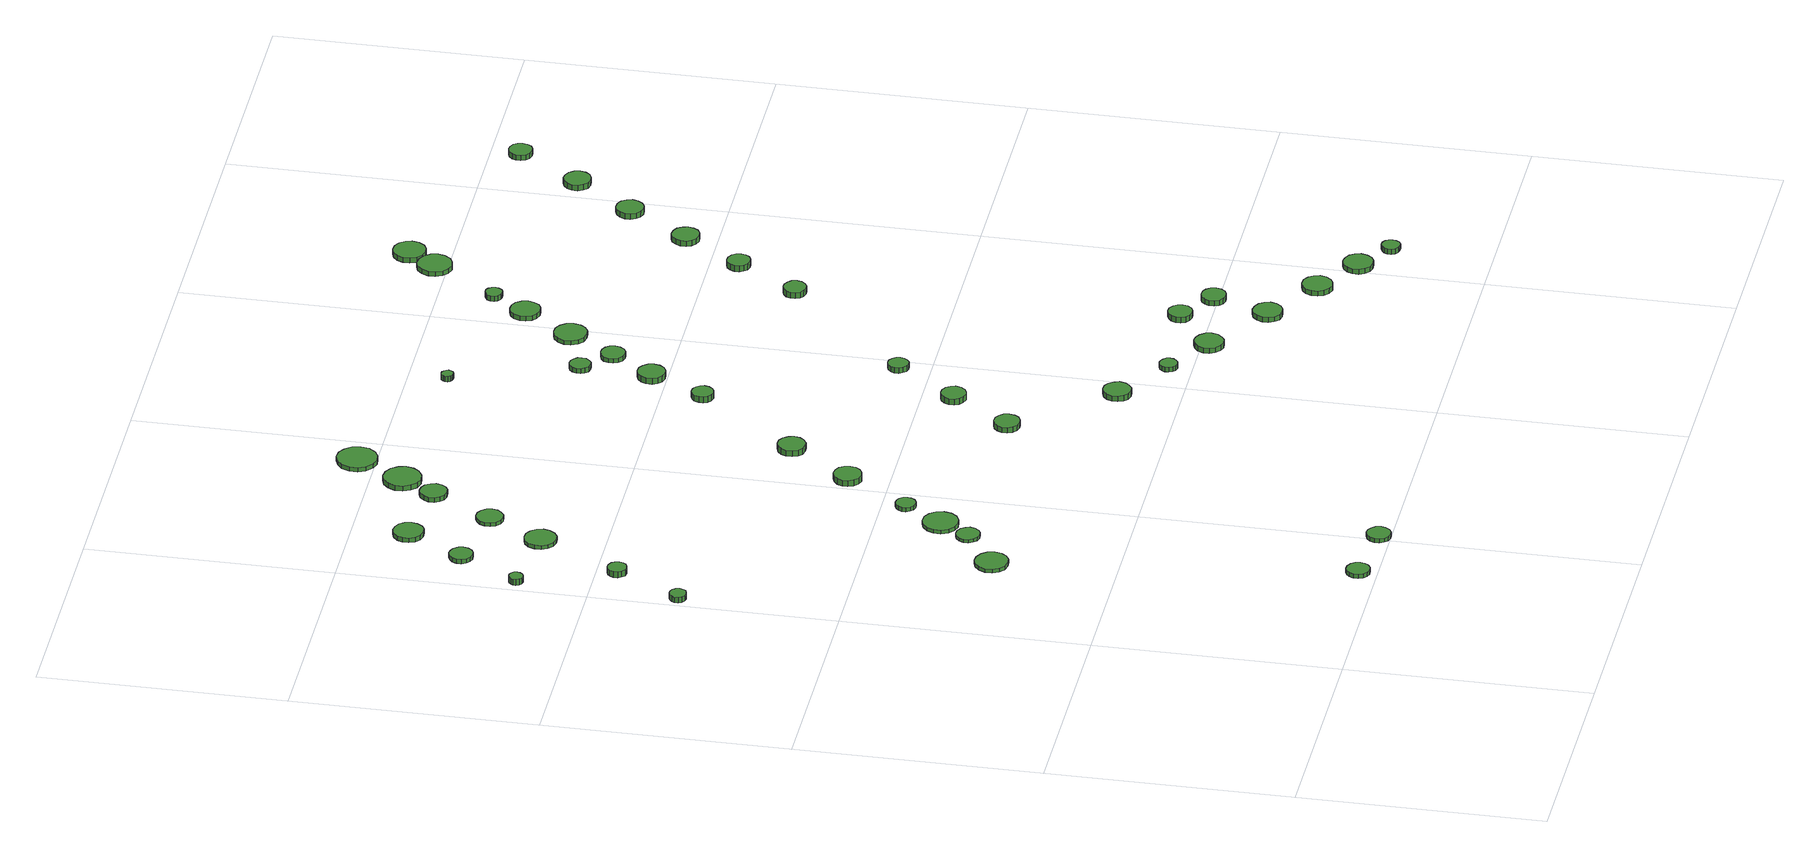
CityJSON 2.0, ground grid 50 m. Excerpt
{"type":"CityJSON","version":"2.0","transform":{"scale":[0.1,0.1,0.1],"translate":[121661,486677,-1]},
"CityObjects":{
"tree1":{"type":"SolitaryVegetationObject","attributes":{"function":"something"},"geometry":[{"type":"MultiSurface","lod":"1","boundaries":[[[0,1,2,3,4,5,6,7,8,9,10,11,12,13,14]],[[15,16,17,18,19,20,21,22,23,24,25,26,27,28,29]],[[0,29,28,1]],[[1,28,27,2]],[[2,27,26,3]],[[3,26,25,4]],[[4,25,24,5]],[[5,24,23,6]],[[6,23,22,7]],[[7,22,21,8]],[[8,21,20,9]],[[9,20,19,10]],[[10,19,18,11]],[[11,18,17,12]],[[12,17,16,13]],[[13,16,15,14]],[[14,15,29,0]]]}]},
"tree2":{"type":"SolitaryVegetationObject","attributes":{"function":"something"},"geometry":[{"type":"MultiSurface","lod":"1","boundaries":[[[30,31,32,33,34,35,36,37,38,39,40,41,42,43,44]],[[45,46,47,48,49,50,51,52,53,54,55,56,57,58,59]],[[30,59,58,31]],[[31,58,57,32]],[[32,57,56,33]],[[33,56,55,34]],[[34,55,54,35]],[[35,54,53,36]],[[36,53,52,37]],[[37,52,51,38]],[[38,51,50,39]],[[39,50,49,40]],[[40,49,48,41]],[[41,48,47,42]],[[42,47,46,43]],[[43,46,45,44]],[[44,45,59,30]]]}]},
"tree3":{"type":"SolitaryVegetationObject","attributes":{"function":"something"},"geometry":[{"type":"MultiSurface","lod":"1","boundaries":[[[60,61,62,63,64,65,66,67,68,69,70,71,72,73,74]],[[75,76,77,78,79,80,81,82,83,84,85,86,87,88,89]],[[60,89,88,61]],[[61,88,87,62]],[[62,87,86,63]],[[63,86,85,64]],[[64,85,84,65]],[[65,84,83,66]],[[66,83,82,67]],[[67,82,81,68]],[[68,81,80,69]],[[69,80,79,70]],[[70,79,78,71]],[[71,78,77,72]],[[72,77,76,73]],[[73,76,75,74]],[[74,75,89,60]]]}]},
"tree4":{"type":"SolitaryVegetationObject","attributes":{"function":"something"},"geometry":[{"type":"MultiSurface","lod":"1","boundaries":[[[90,91,92,93,94,95,96,97,98,99,100,101,102,103,104]],[[105,106,107,108,109,110,111,112,113,114,115,116,117,118,119]],[[90,119,118,91]],[[91,118,117,92]],[[92,117,116,93]],[[93,116,115,94]],[[94,115,114,95]],[[95,114,113,96]],[[96,113,112,97]],[[97,112,111,98]],[[98,111,110,99]],[[99,110,109,100]],[[100,109,108,101]],[[101,108,107,102]],[[102,107,106,103]],[[103,106,105,104]],[[104,105,119,90]]]}]},
"tree5":{"type":"SolitaryVegetationObject","attributes":{"function":"something"},"geometry":[{"type":"MultiSurface","lod":"1","boundaries":[[[120,121,122,123,124,125,126,127,128,129,130,131,132,133,134]],[[135,136,137,138,139,140,141,142,143,144,145,146,147,148,149]],[[120,149,148,121]],[[121,148,147,122]],[[122,147,146,123]],[[123,146,145,124]],[[124,145,144,125]],[[125,144,143,126]],[[126,143,142,127]],[[127,142,141,128]],[[128,141,140,129]],[[129,140,139,130]],[[130,139,138,131]],[[131,138,137,132]],[[132,137,136,133]],[[133,136,135,134]],[[134,135,149,120]]]}]},
"tree6":{"type":"SolitaryVegetationObject","attributes":{"function":"something"},"geometry":[{"type":"MultiSurface","lod":"1","boundaries":[[[150,151,152,153,154,155,156,157,158,159,160,161,162,163,164]],[[165,166,167,168,169,170,171,172,173,174,175,176,177,178,179]],[[150,179,178,151]],[[151,178,177,152]],[[152,177,176,153]],[[153,176,175,154]],[[154,175,174,155]],[[155,174,173,156]],[[156,173,172,157]],[[157,172,171,158]],[[158,171,170,159]],[[159,170,169,160]],[[160,169,168,161]],[[161,168,167,162]],[[162,167,166,163]],[[163,166,165,164]],[[164,165,179,150]]]}]},
"tree7":{"type":"SolitaryVegetationObject","attributes":{"function":"something"},"geometry":[{"type":"MultiSurface","lod":"1","boundaries":[[[180,181,182,183,184,185,186,187,188,189,190,191,192,193,194]],[[195,196,197,198,199,200,201,202,203,204,205,206,207,208,209]],[[180,209,208,181]],[[181,208,207,182]],[[182,207,206,183]],[[183,206,205,184]],[[184,205,204,185]],[[185,204,203,186]],[[186,203,202,187]],[[187,202,201,188]],[[188,201,200,189]],[[189,200,199,190]],[[190,199,198,191]],[[191,198,197,192]],[[192,197,196,193]],[[193,196,195,194]],[[194,195,209,180]]]}]},
"tree8":{"type":"SolitaryVegetationObject","attributes":{"function":"something"},"geometry":[{"type":"MultiSurface","lod":"1","boundaries":[[[210,211,212,213,214,215,216,217,218,219,220,221,222,223,224]],[[225,226,227,228,229,230,231,232,233,234,235,236,237,238,239]],[[210,239,238,211]],[[211,238,237,212]],[[212,237,236,213]],[[213,236,235,214]],[[214,235,234,215]],[[215,234,233,216]],[[216,233,232,217]],[[217,232,231,218]],[[218,231,230,219]],[[219,230,229,220]],[[220,229,228,221]],[[221,228,227,222]],[[222,227,226,223]],[[223,226,225,224]],[[224,225,239,210]]]}]},
"tree9":{"type":"SolitaryVegetationObject","attributes":{"function":"something"},"geometry":[{"type":"MultiSurface","lod":"1","boundaries":[[[240,241,242,243,244,245,246,247,248,249,250,251,252,253,254]],[[255,256,257,258,259,260,261,262,263,264,265,266,267,268,269]],[[240,269,268,241]],[[241,268,267,242]],[[242,267,266,243]],[[243,266,265,244]],[[244,265,264,245]],[[245,264,263,246]],[[246,263,262,247]],[[247,262,261,248]],[[248,261,260,249]],[[249,260,259,250]],[[250,259,258,251]],[[251,258,257,252]],[[252,257,256,253]],[[253,256,255,254]],[[254,255,269,240]]]}]},
"tree10":{"type":"SolitaryVegetationObject","attributes":{"function":"something"},"geometry":[{"type":"MultiSurface","lod":"1","boundaries":[[[270,271,272,273,274,275,276,277,278,279,280,281,282,283,284]],[[285,286,287,288,289,290,291,292,293,294,295,296,297,298,299]],[[270,299,298,271]],[[271,298,297,272]],[[272,297,296,273]],[[273,296,295,274]],[[274,295,294,275]],[[275,294,293,276]],[[276,293,292,277]],[[277,292,291,278]],[[278,291,290,279]],[[279,290,289,280]],[[280,289,288,281]],[[281,288,287,282]],[[282,287,286,283]],[[283,286,285,284]],[[284,285,299,270]]]}]},
"tree11":{"type":"SolitaryVegetationObject","attributes":{"function":"something"},"geometry":[{"type":"MultiSurface","lod":"1","boundaries":[[[300,301,302,303,304,305,306,307,308,309,310,311,312,313,314]],[[315,316,317,318,319,320,321,322,323,324,325,326,327,328,329]],[[300,329,328,301]],[[301,328,327,302]],[[302,327,326,303]],[[303,326,325,304]],[[304,325,324,305]],[[305,324,323,306]],[[306,323,322,307]],[[307,322,321,308]],[[308,321,320,309]],[[309,320,319,310]],[[310,319,318,311]],[[311,318,317,312]],[[312,317,316,313]],[[313,316,315,314]],[[314,315,329,300]]]}]},
"tree12":{"type":"SolitaryVegetationObject","attributes":{"function":"something"},"geometry":[{"type":"MultiSurface","lod":"1","boundaries":[[[330,331,332,333,334,335,336,337,338,339,340,341,342,343,344]],[[345,346,347,348,349,350,351,352,353,354,355,356,357,358,359]],[[330,359,358,331]],[[331,358,357,332]],[[332,357,356,333]],[[333,356,355,334]],[[334,355,354,335]],[[335,354,353,336]],[[336,353,352,337]],[[337,352,351,338]],[[338,351,350,339]],[[339,350,349,340]],[[340,349,348,341]],[[341,348,347,342]],[[342,347,346,343]],[[343,346,345,344]],[[344,345,359,330]]]}]},
"tree13":{"type":"SolitaryVegetationObject","attributes":{"function":"something"},"geometry":[{"type":"MultiSurface","lod":"1","boundaries":[[[360,361,362,363,364,365,366,367,368,369,370,371,372,373,374]],[[375,376,377,378,379,380,381,382,383,384,385,386,387,388,389]],[[360,389,388,361]],[[361,388,387,362]],[[362,387,386,363]],[[363,386,385,364]],[[364,385,384,365]],[[365,384,383,366]],[[366,383,382,367]],[[367,382,381,368]],[[368,381,380,369]],[[369,380,379,370]],[[370,379,378,371]],[[371,378,377,372]],[[372,377,376,373]],[[373,376,375,374]],[[374,375,389,360]]]}]},
"tree14":{"type":"SolitaryVegetationObject","attributes":{"function":"something"},"geometry":[{"type":"MultiSurface","lod":"1","boundaries":[[[390,391,392,393,394,395,396,397,398,399,400,401,402,403,404]],[[405,406,407,408,409,410,411,412,413,414,415,416,417,418,419]],[[390,419,418,391]],[[391,418,417,392]],[[392,417,416,393]],[[393,416,415,394]],[[394,415,414,395]],[[395,414,413,396]],[[396,413,412,397]],[[397,412,411,398]],[[398,411,410,399]],[[399,410,409,400]],[[400,409,408,401]],[[401,408,407,402]],[[402,407,406,403]],[[403,406,405,404]],[[404,405,419,390]]]}]},
"tree15":{"type":"SolitaryVegetationObject","attributes":{"function":"something"},"geometry":[{"type":"MultiSurface","lod":"1","boundaries":[[[420,421,422,423,424,425,426,427,428,429,430,431,432,433,434]],[[435,436,437,438,439,440,441,442,443,444,445,446,447,448,449]],[[420,449,448,421]],[[421,448,447,422]],[[422,447,446,423]],[[423,446,445,424]],[[424,445,444,425]],[[425,444,443,426]],[[426,443,442,427]],[[427,442,441,428]],[[428,441,440,429]],[[429,440,439,430]],[[430,439,438,431]],[[431,438,437,432]],[[432,437,436,433]],[[433,436,435,434]],[[434,435,449,420]]]}]},
"tree16":{"type":"SolitaryVegetationObject","attributes":{"function":"something"},"geometry":[{"type":"MultiSurface","lod":"1","boundaries":[[[450,451,452,453,454,455,456,457,458,459,460,461,462,463,464]],[[465,466,467,468,469,470,471,472,473,474,475,476,477,478,479]],[[450,479,478,451]],[[451,478,477,452]],[[452,477,476,453]],[[453,476,475,454]],[[454,475,474,455]],[[455,474,473,456]],[[456,473,472,457]],[[457,472,471,458]],[[458,471,470,459]],[[459,470,469,460]],[[460,469,468,461]],[[461,468,467,462]],[[462,467,466,463]],[[463,466,465,464]],[[464,465,479,450]]]}]},
"tree17":{"type":"SolitaryVegetationObject","attributes":{"function":"something"},"geometry":[{"type":"MultiSurface","lod":"1","boundaries":[[[480,481,482,483,484,485,486,487,488,489,490,491,492,493,494]],[[495,496,497,498,499,500,501,502,503,504,505,506,507,508,509]],[[480,509,508,481]],[[481,508,507,482]],[[482,507,506,483]],[[483,506,505,484]],[[484,505,504,485]],[[485,504,503,486]],[[486,503,502,487]],[[487,502,501,488]],[[488,501,500,489]],[[489,500,499,490]],[[490,499,498,491]],[[491,498,497,492]],[[492,497,496,493]],[[493,496,495,494]],[[494,495,509,480]]]}]},
"tree18":{"type":"SolitaryVegetationObject","attributes":{"function":"something"},"geometry":[{"type":"MultiSurface","lod":"1","boundaries":[[[510,511,512,513,514,515,516,517,518,519,520,521,522,523,524]],[[525,526,527,528,529,530,531,532,533,534,535,536,537,538,539]],[[510,539,538,511]],[[511,538,537,512]],[[512,537,536,513]],[[513,536,535,514]],[[514,535,534,515]],[[515,534,533,516]],[[516,533,532,517]],[[517,532,531,518]],[[518,531,530,519]],[[519,530,529,520]],[[520,529,528,521]],[[521,528,527,522]],[[522,527,526,523]],[[523,526,525,524]],[[524,525,539,510]]]}]},
"tree19":{"type":"SolitaryVegetationObject","attributes":{"function":"something"},"geometry":[{"type":"MultiSurface","lod":"1","boundaries":[[[540,541,542,543,544,545,546,547,548,549,550,551,552,553,554]],[[555,556,557,558,559,560,561,562,563,564,565,566,567,568,569]],[[540,569,568,541]],[[541,568,567,542]],[[542,567,566,543]],[[543,566,565,544]],[[544,565,564,545]],[[545,564,563,546]],[[546,563,562,547]],[[547,562,561,548]],[[548,561,560,549]],[[549,560,559,550]],[[550,559,558,551]],[[551,558,557,552]],[[552,557,556,553]],[[553,556,555,554]],[[554,555,569,540]]]}]},
"tree20":{"type":"SolitaryVegetationObject","attributes":{"function":"something"},"geometry":[{"type":"MultiSurface","lod":"1","boundaries":[[[570,571,572,573,574,575,576,577,578,579,580,581,582,583,584]],[[585,586,587,588,589,590,591,592,593,594,595,596,597,598,599]],[[570,599,598,571]],[[571,598,597,572]],[[572,597,596,573]],[[573,596,595,574]],[[574,595,594,575]],[[575,594,593,576]],[[576,593,592,577]],[[577,592,591,578]],[[578,591,590,579]],[[579,590,589,580]],[[580,589,588,581]],[[581,588,587,582]],[[582,587,586,583]],[[583,586,585,584]],[[584,585,599,570]]]}]},
"tree21":{"type":"SolitaryVegetationObject","attributes":{"function":"something"},"geometry":[{"type":"MultiSurface","lod":"1","boundaries":[[[600,601,602,603,604,605,606,607,608,609,610,611,612,613,614]],[[615,616,617,618,619,620,621,622,623,624,625,626,627,628,629]],[[600,629,628,601]],[[601,628,627,602]],[[602,627,626,603]],[[603,626,625,604]],[[604,625,624,605]],[[605,624,623,606]],[[606,623,622,607]],[[607,622,621,608]],[[608,621,620,609]],[[609,620,619,610]],[[610,619,618,611]],[[611,618,617,612]],[[612,617,616,613]],[[613,616,615,614]],[[614,615,629,600]]]}]},
"tree22":{"type":"SolitaryVegetationObject","attributes":{"function":"something"},"geometry":[{"type":"MultiSurface","lod":"1","boundaries":[[[630,631,632,633,634,635,636,637,638,639,640,641,642,643,644]],[[645,646,647,648,649,650,651,652,653,654,655,656,657,658,659]],[[630,659,658,631]],[[631,658,657,632]],[[632,657,656,633]],[[633,656,655,634]],[[634,655,654,635]],[[635,654,653,636]],[[636,653,652,637]],[[637,652,651,638]],[[638,651,650,639]],[[639,650,649,640]],[[640,649,648,641]],[[641,648,647,642]],[[642,647,646,643]],[[643,646,645,644]],[[644,645,659,630]]]}]},
"tree23":{"type":"SolitaryVegetationObject","attributes":{"function":"something"},"geometry":[{"type":"MultiSurface","lod":"1","boundaries":[[[660,661,662,663,664,665,666,667,668,669,670,671,672,673,674]],[[675,676,677,678,679,680,681,682,683,684,685,686,687,688,689]],[[660,689,688,661]],[[661,688,687,662]],[[662,687,686,663]],[[663,686,685,664]],[[664,685,684,665]],[[665,684,683,666]],[[666,683,682,667]],[[667,682,681,668]],[[668,681,680,669]],[[669,680,679,670]],[[670,679,678,671]],[[671,678,677,672]],[[672,677,676,673]],[[673,676,675,674]],[[674,675,689,660]]]}]},
"tree24":{"type":"SolitaryVegetationObject","attributes":{"function":"something"},"geometry":[{"type":"MultiSurface","lod":"1","boundaries":[[[690,691,692,693,694,695,696,697,698,699,700,701,702,703,704]],[[705,706,707,708,709,710,711,712,713,714,715,716,717,718,719]],[[690,719,718,691]],[[691,718,717,692]],[[692,717,716,693]],[[693,716,715,694]],[[694,715,714,695]],[[695,714,713,696]],[[696,713,712,697]],[[697,712,711,698]],[[698,711,710,699]],[[699,710,709,700]],[[700,709,708,701]],[[701,708,707,702]],[[702,707,706,703]],[[703,706,705,704]],[[704,705,719,690]]]}]},
"tree25":{"type":"SolitaryVegetationObject","attributes":{"function":"something"},"geometry":[{"type":"MultiSurface","lod":"1","boundaries":[[[720,721,722,723,724,725,726,727,728,729,730,731,732,733,734]],[[735,736,737,738,739,740,741,742,743,744,745,746,747,748,749]],[[720,749,748,721]],[[721,748,747,722]],[[722,747,746,723]],[[723,746,745,724]],[[724,745,744,725]],[[725,744,743,726]],[[726,743,742,727]],[[727,742,741,728]],[[728,741,740,729]],[[729,740,739,730]],[[730,739,738,731]],[[731,738,737,732]],[[732,737,736,733]],[[733,736,735,734]],[[734,735,749,720]]]}]},
"tree26":{"type":"SolitaryVegetationObject","attributes":{"function":"something"},"geometry":[{"type":"MultiSurface","lod":"1","boundaries":[[[750,751,752,753,754,755,756,757,758,759,760,761,762,763,764]],[[765,766,767,768,769,770,771,772,773,774,775,776,777,778,779]],[[750,779,778,751]],[[751,778,777,752]],[[752,777,776,753]],[[753,776,775,754]],[[754,775,774,755]],[[755,774,773,756]],[[756,773,772,757]],[[757,772,771,758]],[[758,771,770,759]],[[759,770,769,760]],[[760,769,768,761]],[[761,768,767,762]],[[762,767,766,763]],[[763,766,765,764]],[[764,765,779,750]]]}]},
"tree27":{"type":"SolitaryVegetationObject","attributes":{"function":"something"},"geometry":[{"type":"MultiSurface","lod":"1","boundaries":[[[780,781,782,783,784,785,786,787,788,789,790,791,792,793,794]],[[795,796,797,798,799,800,801,802,803,804,805,806,807,808,809]],[[780,809,808,781]],[[781,808,807,782]],[[782,807,806,783]],[[783,806,805,784]],[[784,805,804,785]],[[785,804,803,786]],[[786,803,802,787]],[[787,802,801,788]],[[788,801,800,789]],[[789,800,799,790]],[[790,799,798,791]],[[791,798,797,792]],[[792,797,796,793]],[[793,796,795,794]],[[794,795,809,780]]]}]},
"tree28":{"type":"SolitaryVegetationObject","attributes":{"function":"something"},"geometry":[{"type":"MultiSurface","lod":"1","boundaries":[[[810,811,812,813,814,815,816,817,818,819,820,821,822,823,824]],[[825,826,827,828,829,830,831,832,833,834,835,836,837,838,839]],[[810,839,838,811]],[[811,838,837,812]],[[812,837,836,813]],[[813,836,835,814]],[[814,835,834,815]],[[815,834,833,816]],[[816,833,832,817]],[[817,832,831,818]],[[818,831,830,819]],[[819,830,829,820]],[[820,829,828,821]],[[821,828,827,822]],[[822,827,826,823]],[[823,826,825,824]],[[824,825,839,810]]]}]},
"tree29":{"type":"SolitaryVegetationObject","attributes":{"function":"something"},"geometry":[{"type":"MultiSurface","lod":"1","boundaries":[[[840,841,842,843,844,845,846,847,848,849,850,851,852,853,854]],[[855,856,857,858,859,860,861,862,863,864,865,866,867,868,869]],[[840,869,868,841]],[[841,868,867,842]],[[842,867,866,843]],[[843,866,865,844]],[[844,865,864,845]],[[845,864,863,846]],[[846,863,862,847]],[[847,862,861,848]],[[848,861,860,849]],[[849,860,859,850]],[[850,859,858,851]],[[851,858,857,852]],[[852,857,856,853]],[[853,856,855,854]],[[854,855,869,840]]]}]},
"tree30":{"type":"SolitaryVegetationObject","attributes":{"function":"something"},"geometry":[{"type":"MultiSurface","lod":"1","boundaries":[[[870,871,872,873,874,875,876,877,878,879,880,881,882,883,884]],[[885,886,887,888,889,890,891,892,893,894,895,896,897,898,899]],[[870,899,898,871]],[[871,898,897,872]],[[872,897,896,873]],[[873,896,895,874]],[[874,895,894,875]],[[875,894,893,876]],[[876,893,892,877]],[[877,892,891,878]],[[878,891,890,879]],[[879,890,889,880]],[[880,889,888,881]],[[881,888,887,882]],[[882,887,886,883]],[[883,886,885,884]],[[884,885,899,870]]]}]},
"tree31":{"type":"SolitaryVegetationObject","attributes":{"function":"something"},"geometry":[{"type":"MultiSurface","lod":"1","boundaries":[[[900,901,902,903,904,905,906,907,908,909,910,911,912,913,914]],[[915,916,917,918,919,920,921,922,923,924,925,926,927,928,929]],[[900,929,928,901]],[[901,928,927,902]],[[902,927,926,903]],[[903,926,925,904]],[[904,925,924,905]],[[905,924,923,906]],[[906,923,922,907]],[[907,922,921,908]],[[908,921,920,909]],[[909,920,919,910]],[[910,919,918,911]],[[911,918,917,912]],[[912,917,916,913]],[[913,916,915,914]],[[914,915,929,900]]]}]},
"tree32":{"type":"SolitaryVegetationObject","attributes":{"function":"something"},"geometry":[{"type":"MultiSurface","lod":"1","boundaries":[[[930,931,932,933,934,935,936,937,938,939,940,941,942,943,944]],[[945,946,947,948,949,950,951,952,953,954,955,956,957,958,959]],[[930,959,958,931]],[[931,958,957,932]],[[932,957,956,933]],[[933,956,955,934]],[[934,955,954,935]],[[935,954,953,936]],[[936,953,952,937]],[[937,952,951,938]],[[938,951,950,939]],[[939,950,949,940]],[[940,949,948,941]],[[941,948,947,942]],[[942,947,946,943]],[[943,946,945,944]],[[944,945,959,930]]]}]},
"tree33":{"type":"SolitaryVegetationObject","attributes":{"function":"something"},"geometry":[{"type":"MultiSurface","lod":"1","boundaries":[[[960,961,962,963,964,965,966,967,968,969,970,971,972,973,974]],[[975,976,977,978,979,980,981,982,983,984,985,986,987,988,989]],[[960,989,988,961]],[[961,988,987,962]],[[962,987,986,963]],[[963,986,985,964]],[[964,985,984,965]],[[965,984,983,966]],[[966,983,982,967]],[[967,982,981,968]],[[968,981,980,969]],[[969,980,979,970]],[[970,979,978,971]],[[971,978,977,972]],[[972,977,976,973]],[[973,976,975,974]],[[974,975,989,960]]]}]},
"tree34":{"type":"SolitaryVegetationObject","attributes":{"function":"something"},"geometry":[{"type":"MultiSurface","lod":"1","boundaries":[[[990,991,992,993,994,995,996,997,998,999,1000,1001,1002,1003,1004]],[[1005,1006,1007,1008,1009,1010,1011,1012,1013,1014,1015,1016,1017,1018,1019]],[[990,1019,1018,991]],[[991,1018,1017,992]],[[992,1017,1016,993]],[[993,1016,1015,994]],[[994,1015,1014,995]],[[995,1014,1013,996]],[[996,1013,1012,997]],[[997,1012,1011,998]],[[998,1011,1010,999]],[[999,1010,1009,1000]],[[1000,1009,1008,1001]],[[1001,1008,1007,1002]],[[1002,1007,1006,1003]],[[1003,1006,1005,1004]],[[1004,1005,1019,990]]]}]},
"tree35":{"type":"SolitaryVegetationObject","attributes":{"function":"something"},"geometry":[{"type":"MultiSurface","lod":"1","boundaries":[[[1020,1021,1022,1023,1024,1025,1026,1027,1028,1029,1030,1031,1032,1033,1034]],[[1035,1036,1037,1038,1039,1040,1041,1042,1043,1044,1045,1046,1047,1048,1049]],[[1020,1049,1048,1021]],[[1021,1048,1047,1022]],[[1022,1047,1046,1023]],[[1023,1046,1045,1024]],[[1024,1045,1044,1025]],[[1025,1044,1043,1026]],[[1026,1043,1042,1027]],[[1027,1042,1041,1028]],[[1028,1041,1040,1029]],[[1029,1040,1039,1030]],[[1030,1039,1038,1031]],[[1031,1038,1037,1032]],[[1032,1037,1036,1033]],[[1033,1036,1035,1034]],[[1034,1035,1049,1020]]]}]},
"tree36":{"type":"SolitaryVegetationObject","attributes":{"function":"something"},"geometry":[{"type":"MultiSurface","lod":"1","boundaries":[[[1050,1051,1052,1053,1054,1055,1056,1057,1058,1059,1060,1061,1062,1063,1064]],[[1065,1066,1067,1068,1069,1070,1071,1072,1073,1074,1075,1076,1077,1078,1079]],[[1050,1079,1078,1051]],[[1051,1078,1077,1052]],[[1052,1077,1076,1053]],[[1053,1076,1075,1054]],[[1054,1075,1074,1055]],[[1055,1074,1073,1056]],[[1056,1073,1072,1057]],[[1057,1072,1071,1058]],[[1058,1071,1070,1059]],[[1059,1070,1069,1060]],[[1060,1069,1068,1061]],[[1061,1068,1067,1062]],[[1062,1067,1066,1063]],[[1063,1066,1065,1064]],[[1064,1065,1079,1050]]]}]},
"tree37":{"type":"SolitaryVegetationObject","attributes":{"function":"something"},"geometry":[{"type":"MultiSurface","lod":"1","boundaries":[[[1080,1081,1082,1083,1084,1085,1086,1087,1088,1089,1090,1091,1092,1093,1094]],[[1095,1096,1097,1098,1099,1100,1101,1102,1103,1104,1105,1106,1107,1108,1109]],[[1080,1109,1108,1081]],[[1081,1108,1107,1082]],[[1082,1107,1106,1083]],[[1083,1106,1105,1084]],[[1084,1105,1104,1085]],[[1085,1104,1103,1086]],[[1086,1103,1102,1087]],[[1087,1102,1101,1088]],[[1088,1101,1100,1089]],[[1089,1100,1099,1090]],[[1090,1099,1098,1091]],[[1091,1098,1097,1092]],[[1092,1097,1096,1093]],[[1093,1096,1095,1094]],[[1094,1095,1109,1080]]]}]},
"tree38":{"type":"SolitaryVegetationObject","attributes":{"function":"something"},"geometry":[{"type":"MultiSurface","lod":"1","boundaries":[[[1110,1111,1112,1113,1114,1115,1116,1117,1118,1119,1120,1121,1122,1123,1124]],[[1125,1126,1127,1128,1129,1130,1131,1132,1133,1134,1135,1136,1137,1138,1139]],[[1110,1139,1138,1111]],[[1111,1138,1137,1112]],[[1112,1137,1136,1113]],[[1113,1136,1135,1114]],[[1114,1135,1134,1115]],[[1115,1134,1133,1116]],[[1116,1133,1132,1117]],[[1117,1132,1131,1118]],[[1118,1131,1130,1119]],[[1119,1130,1129,1120]],[[1120,1129,1128,1121]],[[1121,1128,1127,1122]],[[1122,1127,1126,1123]],[[1123,1126,1125,1124]],[[1124,1125,1139,1110]]]}]},
"tree39":{"type":"SolitaryVegetationObject","attributes":{"function":"something"},"geometry":[{"type":"MultiSurface","lod":"1","boundaries":[[[1140,1141,1142,1143,1144,1145,1146,1147,1148,1149,1150,1151,1152,1153,1154]],[[1155,1156,1157,1158,1159,1160,1161,1162,1163,1164,1165,1166,1167,1168,1169]],[[1140,1169,1168,1141]],[[1141,1168,1167,1142]],[[1142,1167,1166,1143]],[[1143,1166,1165,1144]],[[1144,1165,1164,1145]],[[1145,1164,1163,1146]],[[1146,1163,1162,1147]],[[1147,1162,1161,1148]],[[1148,1161,1160,1149]],[[1149,1160,1159,1150]],[[1150,1159,1158,1151]],[[1151,1158,1157,1152]],[[1152,1157,1156,1153]],[[1153,1156,1155,1154]],[[1154,1155,1169,1140]]]}]},
"tree40":{"type":"SolitaryVegetationObject","attributes":{"function":"something"},"geometry":[{"type":"MultiSurface","lod":"1","boundaries":[[[1170,1171,1172,1173,1174,1175,1176,1177,1178,1179,1180,1181,1182,1183,1184]],[[1185,1186,1187,1188,1189,1190,1191,1192,1193,1194,1195,1196,1197,1198,1199]],[[1170,1199,1198,1171]],[[1171,1198,1197,1172]],[[1172,1197,1196,1173]],[[1173,1196,1195,1174]],[[1174,1195,1194,1175]],[[1175,1194,1193,1176]],[[1176,1193,1192,1177]],[[1177,1192,1191,1178]],[[1178,1191,1190,1179]],[[1179,1190,1189,1180]],[[1180,1189,1188,1181]],[[1181,1188,1187,1182]],[[1182,1187,1186,1183]],[[1183,1186,1185,1184]],[[1184,1185,1199,1170]]]}]},
"tree41":{"type":"SolitaryVegetationObject","attributes":{"function":"something"},"geometry":[{"type":"MultiSurface","lod":"1","boundaries":[[[1200,1201,1202,1203,1204,1205,1206,1207,1208,1209,1210,1211,1212,1213,1214]],[[1215,1216,1217,1218,1219,1220,1221,1222,1223,1224,1225,1226,1227,1228,1229]],[[1200,1229,1228,1201]],[[1201,1228,1227,1202]],[[1202,1227,1226,1203]],[[1203,1226,1225,1204]],[[1204,1225,1224,1205]],[[1205,1224,1223,1206]],[[1206,1223,1222,1207]],[[1207,1222,1221,1208]],[[1208,1221,1220,1209]],[[1209,1220,1219,1210]],[[1210,1219,1218,1211]],[[1211,1218,1217,1212]],[[1212,1217,1216,1213]],[[1213,1216,1215,1214]],[[1214,1215,1229,1200]]]}]},
"tree42":{"type":"SolitaryVegetationObject","attributes":{"function":"something"},"geometry":[{"type":"MultiSurface","lod":"1","boundaries":[[[1230,1231,1232,1233,1234,1235,1236,1237,1238,1239,1240,1241,1242,1243,1244]],[[1245,1246,1247,1248,1249,1250,1251,1252,1253,1254,1255,1256,1257,1258,1259]],[[1230,1259,1258,1231]],[[1231,1258,1257,1232]],[[1232,1257,1256,1233]],[[1233,1256,1255,1234]],[[1234,1255,1254,1235]],[[1235,1254,1253,1236]],[[1236,1253,1252,1237]],[[1237,1252,1251,1238]],[[1238,1251,1250,1239]],[[1239,1250,1249,1240]],[[1240,1249,1248,1241]],[[1241,1248,1247,1242]],[[1242,1247,1246,1243]],[[1243,1246,1245,1244]],[[1244,1245,1259,1230]]]}]},
"tree43":{"type":"SolitaryVegetationObject","attributes":{"function":"something"},"geometry":[{"type":"MultiSurface","lod":"1","boundaries":[[[1260,1261,1262,1263,1264,1265,1266,1267,1268,1269,1270,1271,1272,1273,1274]],[[1275,1276,1277,1278,1279,1280,1281,1282,1283,1284,1285,1286,1287,1288,1289]],[[1260,1289,1288,1261]],[[1261,1288,1287,1262]],[[1262,1287,1286,1263]],[[1263,1286,1285,1264]],[[1264,1285,1284,1265]],[[1265,1284,1283,1266]],[[1266,1283,1282,1267]],[[1267,1282,1281,1268]],[[1268,1281,1280,1269]],[[1269,1280,1279,1270]],[[1270,1279,1278,1271]],[[1271,1278,1277,1272]],[[1272,1277,1276,1273]],[[1273,1276,1275,1274]],[[1274,1275,1289,1260]]]}]},
"tree44":{"type":"SolitaryVegetationObject","attributes":{"function":"something"},"geometry":[{"type":"MultiSurface","lod":"1","boundaries":[[[1290,1291,1292,1293,1294,1295,1296,1297,1298,1299,1300,1301,1302,1303,1304]],[[1305,1306,1307,1308,1309,1310,1311,1312,1313,1314,1315,1316,1317,1318,1319]],[[1290,1319,1318,1291]],[[1291,1318,1317,1292]],[[1292,1317,1316,1293]],[[1293,1316,1315,1294]],[[1294,1315,1314,1295]],[[1295,1314,1313,1296]],[[1296,1313,1312,1297]],[[1297,1312,1311,1298]],[[1298,1311,1310,1299]],[[1299,1310,1309,1300]],[[1300,1309,1308,1301]],[[1301,1308,1307,1302]],[[1302,1307,1306,1303]],[[1303,1306,1305,1304]],[[1304,1305,1319,1290]]]}]},
"tree45":{"type":"SolitaryVegetationObject","attributes":{"function":"something"},"geometry":[{"type":"MultiSurface","lod":"1","boundaries":[[[1320,1321,1322,1323,1324,1325,1326,1327,1328,1329,1330,1331,1332,1333,1334]],[[1335,1336,1337,1338,1339,1340,1341,1342,1343,1344,1345,1346,1347,1348,1349]],[[1320,1349,1348,1321]],[[1321,1348,1347,1322]],[[1322,1347,1346,1323]],[[1323,1346,1345,1324]],[[1324,1345,1344,1325]],[[1325,1344,1343,1326]],[[1326,1343,1342,1327]],[[1327,1342,1341,1328]],[[1328,1341,1340,1329]],[[1329,1340,1339,1330]],[[1330,1339,1338,1331]],[[1331,1338,1337,1332]],[[1332,1337,1336,1333]],[[1333,1336,1335,1334]],[[1334,1335,1349,1320]]]}]},
"tree46":{"type":"SolitaryVegetationObject","attributes":{"function":"something"},"geometry":[{"type":"MultiSurface","lod":"1","boundaries":[[[1350,1351,1352,1353,1354,1355,1356,1357,1358,1359,1360,1361,1362,1363,1364]],[[1365,1366,1367,1368,1369,1370,1371,1372,1373,1374,1375,1376,1377,1378,1379]],[[1350,1379,1378,1351]],[[1351,1378,1377,1352]],[[1352,1377,1376,1353]],[[1353,1376,1375,1354]],[[1354,1375,1374,1355]],[[1355,1374,1373,1356]],[[1356,1373,1372,1357]],[[1357,1372,1371,1358]],[[1358,1371,1370,1359]],[[1359,1370,1369,1360]],[[1360,1369,1368,1361]],[[1361,1368,1367,1362]],[[1362,1367,1366,1363]],[[1363,1366,1365,1364]],[[1364,1365,1379,1350]]]}]}
},
"vertices":[
[393,39,17],[391,48,17],[385,56,17],[376,61,17],[366,62,17],[357,59,17],[350,53,17],[346,44,17],[346,34,17],[350,25,17],[357,18,17],[366,15,17],[376,16,17],[385,21,17],[391,29,17],[391,29,8],[385,21,8],[376,16,8],[366,15,8],[357,18,8],[350,25,8],[346,34,8],[346,44,8],[350,53,8],[357,59,8],[366,62,8],[376,61,8],[385,56,8],[391,48,8],[393,39,8],
[39,1324,23],[37,1331,23],[33,1337,23],[27,1340,23],[20,1341,23],[13,1339,23],[7,1334,23],[4,1328,23],[4,1320,23],[7,1314,23],[13,1309,23],[20,1307,23],[27,1308,23],[33,1311,23],[37,1317,23],[37,1317,11],[33,1311,11],[27,1308,11],[20,1307,11],[13,1309,11],[7,1314,11],[4,1320,11],[4,1328,11],[7,1334,11],[13,1339,11],[20,1341,11],[27,1340,11],[33,1337,11],[37,1331,11],[39,1324,11],
[300,747,17],[297,761,17],[289,772,17],[276,779,17],[263,781,17],[249,776,17],[239,767,17],[233,754,17],[233,740,17],[239,727,17],[249,718,17],[263,714,17],[276,715,17],[289,722,17],[297,733,17],[297,733,9],[289,722,9],[276,715,9],[263,714,9],[249,718,9],[239,727,9],[233,740,9],[233,754,9],[239,767,9],[249,776,9],[263,781,9],[276,779,9],[289,772,9],[297,761,9],[300,747,9],
[535,24,17],[533,34,17],[527,42,17],[519,47,17],[509,49,17],[499,45,17],[492,39,17],[487,29,17],[487,19,17],[492,10,17],[499,3,17],[509,0,17],[519,1,17],[527,6,17],[533,15,17],[533,15,8],[527,6,8],[519,1,8],[509,0,8],[499,3,8],[492,10,8],[487,19,8],[487,29,8],[492,39,8],[499,45,8],[509,49,8],[519,47,8],[527,42,8],[533,34,8],[535,24,8],
[47,1648,20],[46,1654,20],[42,1659,20],[37,1662,20],[31,1662,20],[25,1660,20],[21,1656,20],[18,1651,20],[18,1645,20],[21,1639,20],[25,1635,20],[31,1633,20],[37,1634,20],[42,1637,20],[46,1642,20],[46,1642,7],[42,1637,7],[37,1634,7],[31,1633,7],[25,1635,7],[21,1639,7],[18,1645,7],[18,1651,7],[21,1656,7],[25,1660,7],[31,1662,7],[37,1662,7],[42,1659,7],[46,1654,7],[47,1648,7],
[114,1458,25],[112,1466,25],[108,1473,25],[100,1477,25],[92,1478,25],[85,1475,25],[79,1470,25],[75,1462,25],[75,1454,25],[79,1447,25],[85,1441,25],[92,1439,25],[100,1440,25],[108,1444,25],[112,1450,25],[112,1450,12],[108,1444,12],[100,1440,12],[92,1439,12],[85,1441,12],[79,1447,12],[75,1454,12],[75,1462,12],[79,1470,12],[85,1475,12],[92,1478,12],[100,1477,12],[108,1473,12],[112,1466,12],[114,1458,12],
[388,812,15],[385,822,15],[379,830,15],[371,835,15],[361,836,15],[351,833,15],[344,826,15],[339,817,15],[339,807,15],[344,798,15],[351,791,15],[361,788,15],[371,789,15],[379,794,15],[385,802,15],[385,802,8],[379,794,8],[371,789,8],[361,788,8],[351,791,8],[344,798,8],[339,807,8],[339,817,8],[344,826,8],[351,833,8],[361,836,8],[371,835,8],[379,830,8],[385,822,8],[388,812,8],
[127,1770,17],[125,1779,17],[119,1788,17],[111,1792,17],[101,1794,17],[91,1790,17],[84,1784,17],[80,1775,17],[80,1765,17],[84,1756,17],[91,1749,17],[101,1746,17],[111,1747,17],[119,1752,17],[125,1760,17],[125,1760,7],[119,1752,7],[111,1747,7],[101,1746,7],[91,1749,7],[84,1756,7],[80,1765,7],[80,1775,7],[84,1784,7],[91,1790,7],[101,1794,7],[111,1792,7],[119,1788,7],[125,1779,7],[127,1770,7],
[435,873,16],[432,888,16],[423,900,16],[410,908,16],[395,909,16],[381,904,16],[370,894,16],[364,881,16],[364,866,16],[370,852,16],[381,842,16],[395,837,16],[410,839,16],[423,846,16],[432,858,16],[432,858,8],[423,846,8],[410,839,8],[395,837,8],[381,842,8],[370,852,8],[364,866,8],[364,881,8],[370,894,8],[381,904,8],[395,909,8],[410,908,8],[423,900,8],[432,888,8],[435,873,8],
[225,1629,16],[222,1642,16],[214,1653,16],[202,1660,16],[189,1661,16],[176,1657,16],[166,1648,16],[161,1636,16],[161,1622,16],[166,1610,16],[176,1601,16],[189,1597,16],[202,1598,16],[214,1605,16],[222,1616,16],[222,1616,8],[214,1605,8],[202,1598,8],[189,1597,8],[176,1601,8],[166,1610,8],[161,1622,8],[161,1636,8],[166,1648,8],[176,1657,8],[189,1661,8],[202,1660,8],[214,1653,8],[222,1642,8],[225,1629,8],
[203,1887,16],[200,1900,16],[193,1910,16],[182,1916,16],[169,1918,16],[157,1914,16],[147,1905,16],[142,1894,16],[142,1881,16],[147,1869,16],[157,1861,16],[169,1857,16],[182,1858,16],[193,1864,16],[200,1875,16],[200,1875,6],[193,1864,6],[182,1858,6],[169,1857,6],[157,1861,6],[147,1869,6],[142,1881,6],[142,1894,6],[147,1905,6],[157,1914,6],[169,1918,6],[182,1916,6],[193,1910,6],[200,1900,6],[203,1887,6],
[474,953,17],[473,961,17],[468,968,17],[460,972,17],[452,973,17],[444,970,17],[438,965,17],[434,957,17],[434,949,17],[438,941,17],[444,935,17],[452,933,17],[460,933,17],[468,938,17],[473,945,17],[473,945,8],[468,938,8],[460,933,8],[452,933,8],[444,935,8],[438,941,8],[434,949,8],[434,957,8],[438,965,8],[444,970,8],[452,973,8],[460,972,8],[468,968,8],[473,961,8],[474,953,8],
[284,1742,15],[282,1753,15],[275,1762,15],[265,1768,15],[254,1769,15],[244,1765,15],[235,1758,15],[231,1748,15],[231,1736,15],[235,1726,15],[244,1718,15],[254,1715,15],[265,1716,15],[275,1722,15],[282,1731,15],[282,1731,7],[275,1722,7],[265,1716,7],[254,1715,7],[244,1718,7],[235,1726,7],[231,1736,7],[231,1748,7],[235,1758,7],[244,1765,7],[254,1769,7],[265,1768,7],[275,1762,7],[282,1753,7],[284,1742,7],
[564,1084,21],[562,1095,21],[555,1105,21],[545,1110,21],[533,1112,21],[522,1108,21],[513,1100,21],[508,1089,21],[508,1078,21],[513,1067,21],[522,1059,21],[533,1055,21],[545,1057,21],[555,1063,21],[562,1072,21],[562,1072,8],[555,1063,8],[545,1057,8],[533,1055,8],[522,1059,8],[513,1067,8],[508,1078,8],[508,1089,8],[513,1100,8],[522,1108,8],[533,1112,8],[545,1110,8],[555,1105,8],[562,1095,8],[564,1084,8],
[358,1867,16],[355,1878,16],[349,1888,16],[339,1893,16],[327,1895,16],[316,1891,16],[308,1883,16],[303,1873,16],[303,1861,16],[308,1851,16],[316,1843,16],[327,1840,16],[339,1841,16],[349,1847,16],[355,1856,16],[355,1856,6],[349,1847,6],[339,1841,6],[327,1840,6],[316,1843,6],[308,1851,6],[303,1861,6],[303,1873,6],[308,1883,6],[316,1891,6],[327,1895,6],[339,1893,6],[349,1888,6],[355,1878,6],[358,1867,6],
[410,1937,17],[406,1952,17],[397,1965,17],[383,1973,17],[367,1975,17],[352,1970,17],[341,1959,17],[334,1945,17],[334,1929,17],[341,1915,17],[352,1904,17],[367,1899,17],[383,1901,17],[397,1909,17],[406,1921,17],[406,1921,6],[397,1909,6],[383,1901,6],[367,1899,6],[352,1904,6],[341,1915,6],[334,1929,6],[334,1945,6],[341,1959,6],[352,1970,6],[367,1975,6],[383,1973,6],[397,1965,6],[406,1952,6],[410,1937,6],
[645,1210,28],[642,1221,28],[635,1231,28],[625,1237,28],[614,1238,28],[602,1234,28],[594,1226,28],[589,1216,28],[589,1204,28],[594,1193,28],[602,1185,28],[614,1182,28],[625,1183,28],[635,1189,28],[642,1198,28],[642,1198,15],[635,1189,15],[625,1183,15],[614,1182,15],[602,1185,15],[594,1193,15],[589,1204,15],[589,1216,15],[594,1226,15],[602,1234,15],[614,1238,15],[625,1237,15],[635,1231,15],[642,1221,15],[645,1210,15],
[821,816,19],[819,827,19],[813,835,19],[803,841,19],[792,842,19],[782,839,19],[774,831,19],[769,821,19],[769,810,19],[774,800,19],[782,793,19],[792,790,19],[803,791,19],[813,796,19],[819,805,19],[819,805,7],[813,796,7],[803,791,7],[792,790,7],[782,793,7],[774,800,7],[769,810,7],[769,821,7],[774,831,7],[782,839,7],[792,842,7],[803,841,7],[813,835,7],[819,827,7],[821,816,7],
[471,2038,15],[468,2055,15],[457,2068,15],[443,2077,15],[426,2079,15],[410,2073,15],[397,2062,15],[390,2046,15],[390,2029,15],[397,2014,15],[410,2002,15],[426,1997,15],[443,1999,15],[457,2007,15],[468,2021,15],[468,2021,6],[457,2007,6],[443,1999,6],[426,1997,6],[410,2002,6],[397,2014,6],[390,2029,6],[390,2046,6],[397,2062,6],[410,2073,6],[426,2079,6],[443,2077,6],[457,2068,6],[468,2055,6],[471,2038,6],
[983,627,19],[980,638,19],[973,648,19],[963,654,19],[952,655,19],[940,651,19],[932,643,19],[927,633,19],[927,621,19],[932,610,19],[940,602,19],[952,599,19],[963,600,19],[973,606,19],[980,615,19],[980,615,7],[973,606,7],[963,600,7],[952,599,7],[940,602,7],[932,610,7],[927,621,7],[927,633,7],[932,643,7],[940,651,7],[952,655,7],[963,654,7],[973,648,7],[980,638,7],[983,627,7],
[906,938,20],[903,948,20],[897,957,20],[888,962,20],[878,963,20],[868,960,20],[860,953,20],[855,943,20],[855,932,20],[860,923,20],[868,916,20],[878,912,20],[888,914,20],[897,919,20],[903,927,20],[903,927,7],[897,919,7],[888,914,7],[878,912,7],[868,916,7],[860,923,7],[855,932,7],[855,943,7],[860,953,7],[868,960,7],[878,963,7],[888,962,7],[897,957,7],[903,948,7],[906,938,7],
[800,1417,30],[798,1426,30],[793,1433,30],[785,1438,30],[776,1439,30],[767,1436,30],[760,1430,30],[757,1421,30],[757,1412,30],[760,1404,30],[767,1398,30],[776,1395,30],[785,1396,30],[793,1401,30],[798,1408,30],[798,1408,17],[793,1401,17],[785,1396,17],[776,1395,17],[767,1398,17],[760,1404,17],[757,1412,17],[757,1421,17],[760,1430,17],[767,1436,17],[776,1439,17],[785,1438,17],[793,1433,17],[798,1426,17],[800,1417,17],
[1090,547,19],[1089,554,19],[1084,560,19],[1078,564,19],[1071,565,19],[1063,563,19],[1058,558,19],[1055,551,19],[1055,543,19],[1058,536,19],[1063,531,19],[1071,529,19],[1078,530,19],[1084,534,19],[1089,540,19],[1089,540,8],[1084,534,8],[1078,530,8],[1071,529,8],[1063,531,8],[1058,536,8],[1055,543,8],[1055,551,8],[1058,558,8],[1063,563,8],[1071,565,8],[1078,564,8],[1084,560,8],[1089,554,8],[1090,547,8],
[989,1064,23],[987,1072,23],[982,1079,23],[975,1084,23],[966,1085,23],[958,1082,23],[952,1076,23],[948,1068,23],[948,1060,23],[952,1052,23],[958,1046,23],[966,1043,23],[975,1044,23],[982,1049,23],[987,1056,23],[987,1056,11],[982,1049,11],[975,1044,11],[966,1043,11],[958,1046,11],[952,1052,11],[948,1060,11],[948,1068,11],[952,1076,11],[958,1082,11],[966,1085,11],[975,1084,11],[982,1079,11],[987,1072,11],[989,1064,11],
[878,1532,21],[876,1543,21],[869,1553,21],[859,1559,21],[847,1560,21],[836,1556,21],[828,1548,21],[823,1538,21],[823,1526,21],[828,1516,21],[836,1508,21],[847,1504,21],[859,1506,21],[869,1511,21],[876,1521,21],[876,1521,8],[869,1511,8],[859,1506,8],[847,1504,8],[836,1508,8],[828,1516,8],[823,1526,8],[823,1538,8],[828,1548,8],[836,1556,8],[847,1560,8],[859,1559,8],[869,1553,8],[876,1543,8],[878,1532,8],
[1199,485,19],[1197,497,19],[1189,507,19],[1179,513,19],[1166,515,19],[1155,511,19],[1145,503,19],[1140,491,19],[1140,479,19],[1145,468,19],[1155,459,19],[1166,455,19],[1179,457,19],[1189,463,19],[1197,473,19],[1197,473,8],[1189,463,8],[1179,457,8],[1166,455,8],[1155,459,8],[1145,468,8],[1140,479,8],[1140,491,8],[1145,503,8],[1155,511,8],[1166,515,8],[1179,513,8],[1189,507,8],[1197,497,8],[1199,485,8],
[782,1922,21],[780,1927,21],[777,1931,21],[773,1934,21],[768,1934,21],[763,1933,21],[759,1929,21],[757,1925,21],[757,1919,21],[759,1915,21],[763,1911,21],[768,1910,21],[773,1910,21],[777,1913,21],[780,1917,21],[780,1917,9],[777,1913,9],[773,1910,9],[768,1910,9],[763,1911,9],[759,1915,9],[757,1919,9],[757,1925,9],[759,1929,9],[763,1933,9],[768,1934,9],[773,1934,9],[777,1931,9],[780,1927,9],[782,1922,9],
[881,1676,18],[880,1684,18],[874,1691,18],[867,1696,18],[858,1697,18],[849,1694,18],[843,1688,18],[839,1680,18],[839,1671,18],[843,1663,18],[849,1657,18],[858,1654,18],[867,1655,18],[874,1660,18],[880,1667,18],[880,1667,7],[874,1660,7],[867,1655,7],[858,1654,7],[849,1657,7],[843,1663,7],[839,1671,7],[839,1680,7],[843,1688,7],[849,1694,7],[858,1697,7],[867,1696,7],[874,1691,7],[880,1684,7],[881,1676,7],
[939,1621,17],[937,1631,17],[931,1639,17],[922,1644,17],[912,1645,17],[902,1642,17],[894,1635,17],[890,1626,17],[890,1616,17],[894,1606,17],[902,1599,17],[912,1596,17],[922,1597,17],[931,1602,17],[937,1611,17],[937,1611,7],[931,1602,7],[922,1597,7],[912,1596,7],[902,1599,7],[894,1606,7],[890,1616,7],[890,1626,7],[894,1635,7],[902,1642,7],[912,1645,7],[922,1644,7],[931,1639,7],[937,1631,7],[939,1621,7],
[1337,394,19],[1334,406,19],[1327,416,19],[1316,422,19],[1304,424,19],[1292,420,19],[1283,412,19],[1278,400,19],[1278,388,19],[1283,377,19],[1292,368,19],[1304,365,19],[1316,366,19],[1327,372,19],[1334,382,19],[1334,382,8],[1327,372,8],[1316,366,8],[1304,365,8],[1292,368,8],[1283,377,8],[1278,388,8],[1278,400,8],[1283,412,8],[1292,420,8],[1304,424,8],[1316,422,8],[1327,416,8],[1334,406,8],[1337,394,8],
[1292,560,21],[1290,570,21],[1284,578,21],[1275,584,21],[1265,585,21],[1255,581,21],[1247,575,21],[1243,565,21],[1243,555,21],[1247,546,21],[1255,539,21],[1265,536,21],[1275,537,21],[1284,542,21],[1290,550,21],[1290,550,9],[1284,542,9],[1275,537,9],[1265,536,9],[1255,539,9],[1247,546,9],[1243,555,9],[1243,565,9],[1247,575,9],[1255,581,9],[1265,585,9],[1275,584,9],[1284,578,9],[1290,570,9],[1292,560,9],
[1012,1717,15],[1009,1731,15],[1001,1742,15],[989,1749,15],[975,1750,15],[961,1746,15],[951,1737,15],[945,1724,15],[945,1710,15],[951,1697,15],[961,1688,15],[975,1684,15],[989,1685,15],[1001,1692,15],[1009,1703,15],[1009,1703,6],[1001,1692,6],[989,1685,6],[975,1684,6],[961,1688,6],[951,1697,6],[945,1710,6],[945,1724,6],[951,1737,6],[961,1746,6],[975,1750,6],[989,1749,6],[1001,1742,6],[1009,1731,6],[1012,1717,6],
[1369,508,20],[1367,519,20],[1361,527,20],[1352,532,20],[1341,533,20],[1332,530,20],[1324,523,20],[1320,514,20],[1320,503,20],[1324,494,20],[1332,487,20],[1341,484,20],[1352,485,20],[1361,490,20],[1367,498,20],[1367,498,8],[1361,490,8],[1352,485,8],[1341,484,8],[1332,487,8],[1324,494,8],[1320,503,8],[1320,514,8],[1324,523,8],[1332,530,8],[1341,533,8],[1352,532,8],[1361,527,8],[1367,519,8],[1369,508,8],
[1455,318,19],[1452,330,19],[1445,340,19],[1434,347,19],[1421,348,19],[1409,344,19],[1400,336,19],[1395,324,19],[1395,311,19],[1400,300,19],[1409,291,19],[1421,287,19],[1434,289,19],[1445,295,19],[1452,305,19],[1452,305,8],[1445,295,8],[1434,289,8],[1421,287,8],[1409,291,8],[1400,300,8],[1395,311,8],[1395,324,8],[1400,336,8],[1409,344,8],[1421,348,8],[1434,347,8],[1445,340,8],[1452,330,8],[1455,318,8],
[1079,1820,16],[1076,1832,16],[1069,1843,16],[1058,1849,16],[1045,1850,16],[1033,1846,16],[1024,1838,16],[1019,1826,16],[1019,1814,16],[1024,1802,16],[1033,1794,16],[1045,1790,16],[1058,1791,16],[1069,1797,16],[1076,1808,16],[1076,1808,6],[1069,1797,6],[1058,1791,6],[1045,1790,6],[1033,1794,6],[1024,1802,6],[1019,1814,6],[1019,1826,6],[1024,1838,6],[1033,1846,6],[1045,1850,6],[1058,1849,6],[1069,1843,6],[1076,1832,6],[1079,1820,6],
[1552,255,19],[1549,267,19],[1542,277,19],[1531,283,19],[1518,285,19],[1506,281,19],[1497,272,19],[1492,261,19],[1492,248,19],[1497,237,19],[1506,228,19],[1518,225,19],[1531,226,19],[1542,232,19],[1549,242,19],[1549,242,8],[1542,232,8],[1531,226,8],[1518,225,8],[1506,228,8],[1497,237,8],[1492,248,8],[1492,261,8],[1497,272,8],[1506,281,8],[1518,285,8],[1531,283,8],[1542,277,8],[1549,267,8],[1552,255,8],
[1239,1316,24],[1237,1326,24],[1231,1333,24],[1222,1338,24],[1213,1339,24],[1204,1336,24],[1196,1330,24],[1192,1321,24],[1192,1311,24],[1196,1302,24],[1204,1296,24],[1213,1293,24],[1222,1294,24],[1231,1299,24],[1237,1306,24],[1237,1306,11],[1231,1299,11],[1222,1294,11],[1213,1293,11],[1204,1296,11],[1196,1302,11],[1192,1311,11],[1192,1321,11],[1196,1330,11],[1204,1336,11],[1213,1339,11],[1222,1338,11],[1231,1333,11],[1237,1326,11],[1239,1316,11],
[1616,204,19],[1614,212,19],[1610,218,19],[1603,222,19],[1595,223,19],[1588,220,19],[1582,215,19],[1579,208,19],[1579,200,19],[1582,193,19],[1588,188,19],[1595,186,19],[1603,186,19],[1610,190,19],[1614,197,19],[1614,197,8],[1610,190,8],[1603,186,8],[1595,186,8],[1588,188,8],[1582,193,8],[1579,200,8],[1579,208,8],[1582,215,8],[1588,220,8],[1595,223,8],[1603,222,8],[1610,218,8],[1614,212,8],[1616,204,8],
[1117,1892,17],[1115,1899,17],[1111,1905,17],[1105,1909,17],[1097,1909,17],[1091,1907,17],[1085,1902,17],[1082,1896,17],[1082,1888,17],[1085,1882,17],[1091,1877,17],[1097,1875,17],[1105,1875,17],[1111,1879,17],[1115,1885,17],[1115,1885,6],[1111,1879,6],[1105,1875,6],[1097,1875,6],[1091,1877,6],[1085,1882,6],[1082,1888,6],[1082,1896,6],[1085,1902,6],[1091,1907,6],[1097,1909,6],[1105,1909,6],[1111,1905,6],[1115,1899,6],[1117,1892,6],
[1325,1443,21],[1323,1453,21],[1317,1461,21],[1308,1466,21],[1299,1467,21],[1289,1464,21],[1282,1457,21],[1278,1448,21],[1278,1438,21],[1282,1430,21],[1289,1423,21],[1299,1420,21],[1308,1421,21],[1317,1426,21],[1323,1434,21],[1323,1434,8],[1317,1426,8],[1308,1421,8],[1299,1420,8],[1289,1423,8],[1282,1430,8],[1278,1438,8],[1278,1448,8],[1282,1457,8],[1289,1464,8],[1299,1467,8],[1308,1466,8],[1317,1461,8],[1323,1453,8],[1325,1443,8],
[1223,2026,16],[1220,2040,16],[1211,2052,16],[1199,2059,16],[1184,2061,16],[1170,2056,16],[1160,2047,16],[1154,2033,16],[1154,2019,16],[1160,2005,16],[1170,1996,16],[1184,1991,16],[1199,1993,16],[1211,2000,16],[1220,2012,16],[1220,2012,6],[1211,2000,6],[1199,1993,6],[1184,1991,6],[1170,1996,6],[1160,2005,6],[1154,2019,6],[1154,2033,6],[1160,2047,6],[1170,2056,6],[1184,2061,6],[1199,2059,6],[1211,2052,6],[1220,2040,6],[1223,2026,6],
[1409,1564,20],[1406,1575,20],[1400,1585,20],[1390,1590,20],[1378,1592,20],[1367,1588,20],[1359,1580,20],[1354,1570,20],[1354,1558,20],[1359,1548,20],[1367,1540,20],[1378,1537,20],[1390,1538,20],[1400,1543,20],[1406,1553,20],[1406,1553,8],[1400,1543,8],[1390,1538,8],[1378,1537,8],[1367,1540,8],[1359,1548,8],[1354,1558,8],[1354,1570,8],[1359,1580,8],[1367,1588,8],[1378,1592,8],[1390,1590,8],[1400,1585,8],[1406,1575,8],[1409,1564,8],
[1261,2084,17],[1258,2097,17],[1250,2108,17],[1238,2115,17],[1224,2116,17],[1211,2112,17],[1201,2103,17],[1196,2091,17],[1196,2077,17],[1201,2064,17],[1211,2055,17],[1224,2051,17],[1238,2052,17],[1250,2059,17],[1258,2070,17],[1258,2070,6],[1250,2059,6],[1238,2052,6],[1224,2051,6],[1211,2055,6],[1201,2064,6],[1196,2077,6],[1196,2091,6],[1201,2103,6],[1211,2112,6],[1224,2116,6],[1238,2115,6],[1250,2108,6],[1258,2097,6],[1261,2084,6],
[1493,1690,19],[1490,1702,19],[1484,1711,19],[1474,1717,19],[1462,1718,19],[1451,1714,19],[1443,1707,19],[1438,1696,19],[1438,1685,19],[1443,1674,19],[1451,1666,19],[1462,1663,19],[1474,1664,19],[1484,1670,19],[1490,1679,19],[1490,1679,7],[1484,1670,7],[1474,1664,7],[1462,1663,7],[1451,1666,7],[1443,1674,7],[1438,1685,7],[1438,1696,7],[1443,1707,7],[1451,1714,7],[1462,1718,7],[1474,1717,7],[1484,1711,7],[1490,1702,7],[1493,1690,7],
[1580,1811,20],[1578,1822,20],[1571,1832,20],[1561,1837,20],[1549,1839,20],[1538,1835,20],[1530,1827,20],[1525,1817,20],[1525,1805,20],[1530,1795,20],[1538,1787,20],[1549,1784,20],[1561,1785,20],[1571,1790,20],[1578,1800,20],[1578,1800,8],[1571,1790,8],[1561,1785,8],[1549,1784,8],[1538,1787,8],[1530,1795,8],[1525,1805,8],[1525,1817,8],[1530,1827,8],[1538,1835,8],[1549,1839,8],[1561,1837,8],[1571,1832,8],[1578,1822,8],[1580,1811,8],
[1664,1941,20],[1662,1950,20],[1657,1958,20],[1648,1963,20],[1639,1964,20],[1629,1961,20],[1622,1954,20],[1618,1946,20],[1618,1936,20],[1622,1927,20],[1629,1920,20],[1639,1917,20],[1648,1918,20],[1657,1923,20],[1662,1931,20],[1662,1931,8],[1657,1923,8],[1648,1918,8],[1639,1917,8],[1629,1920,8],[1622,1927,8],[1618,1936,8],[1618,1946,8],[1622,1954,8],[1629,1961,8],[1639,1964,8],[1648,1963,8],[1657,1958,8],[1662,1950,8],[1664,1941,8]
]}
